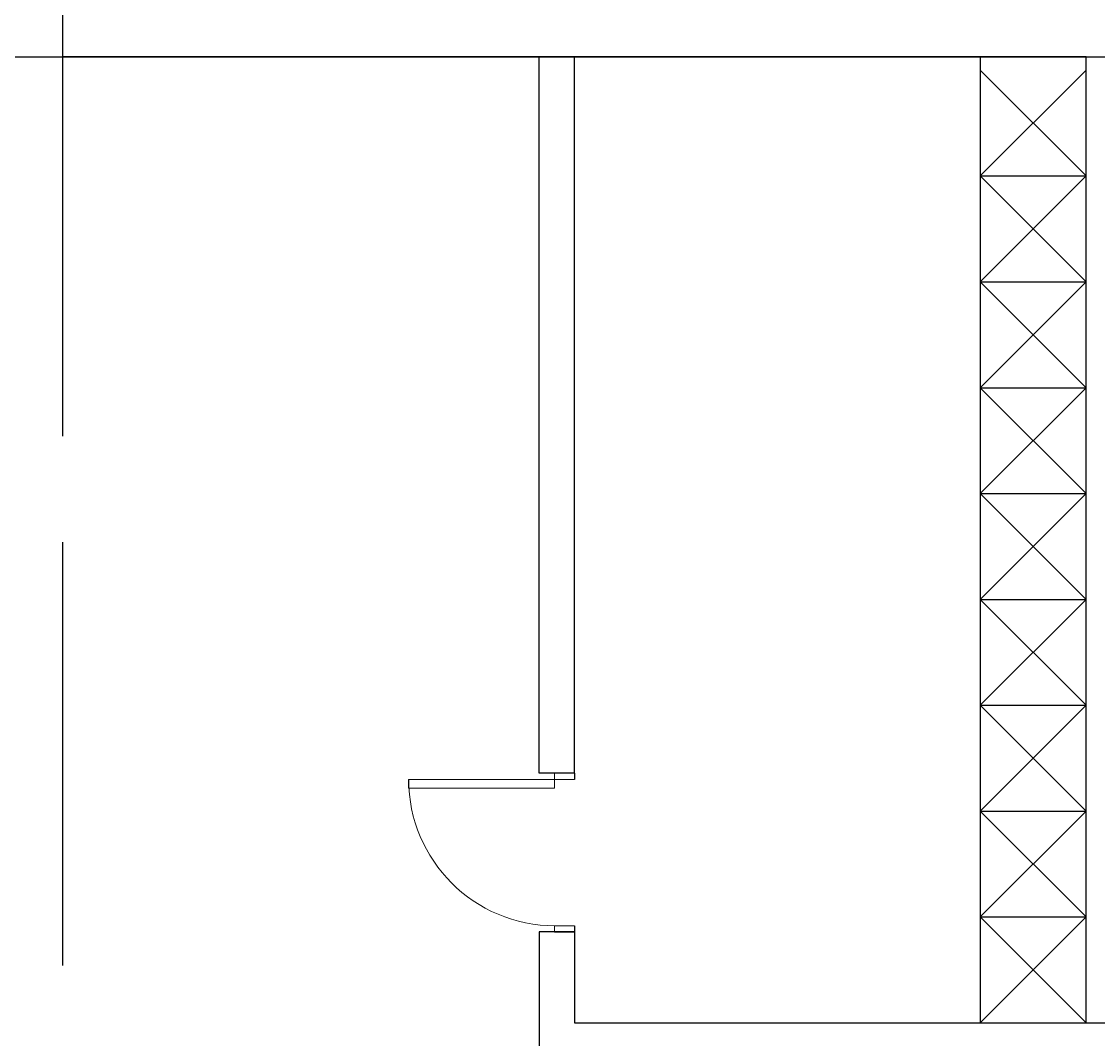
# Model space of a CAD drawing. Header units: millimetres. Extents: x -1544140 to 7445918, y -1294905 to 2019878.
# Drawn here: x 135163 to 141268, y 202088 to 207857 of the extents above; entities that cross this region are included whole.
import ezdxf

# ---------------------------------------------------------------- set-up
doc = ezdxf.new("R2010")
doc.units = ezdxf.units.MM
doc.header["$MEASUREMENT"] = 0
doc.linetypes.add('ACAD_ISO02W100', pattern=[15, 12, -3])
doc.layers.add('JA_Building Outline', color=7, linetype='Continuous', lineweight=5)

msp = doc.modelspace()

# ---------------------------------------------------------------- linework, layer by layer
at = {"color": 9, "linetype": 'ACAD_ISO02W100', "ltscale": 200, "true_color": 0xc4c4c5}
msp.add_line((135397.9, 184507.1), (135397.7, 265707.1), dxfattribs=at)
for p, q in [((123397.7, 207657.1), (159597.7, 207657.1)), ((141197.7, 207657.1), (135397.9, 207657.1)), ((138097.8, 203597.1), (138097.8, 207657.1)), ((138297.8, 203597.1), (138297.8, 207657.1)), ((138297.8, 203597.1), (138097.8, 203597.1)), ((138297.8, 202697.1), (138097.8, 202697.1))]:
    msp.add_line(p, q)
at = {"color": 165, "true_color": 0x5e67af}
for p, q in [((141197.7, 207657.1), (140597.7, 207657.1)), ((140597.7, 207657.1), (140597.7, 202182.1)), ((141197.7, 202182.1), (141197.7, 207657.1)), ((140597.7, 207582.1), (141197.7, 206982.1)), ((141197.7, 207582.1), (140597.7, 206982.1)), ((140597.7, 206982.1), (141197.7, 206982.1)), ((140597.7, 206982.1), (141197.7, 206382.1)), ((141197.7, 206982.1), (140597.7, 206382.1)), ((140597.7, 206382.1), (141197.7, 206382.1)), ((140597.7, 206382.1), (141197.7, 205782.1)), ((141197.7, 206382.1), (140597.7, 205782.1)), ((140597.7, 205782.1), (141197.7, 205782.1)), ((140597.7, 205782.1), (141197.7, 205182.1)), ((141197.7, 205782.1), (140597.7, 205182.1)), ((140597.7, 205182.1), (141197.7, 205182.1)), ((140597.7, 205182.1), (141197.7, 204582.1)), ((141197.7, 205182.1), (140597.7, 204582.1)), ((140597.7, 204582.1), (141197.7, 204582.1)), ((140597.7, 204582.1), (141197.7, 203982.1)), ((141197.7, 204582.1), (140597.7, 203982.1)), ((140597.7, 203982.1), (141197.7, 203982.1)), ((140597.7, 203982.1), (141197.7, 203382.1)), ((141197.7, 203982.1), (140597.7, 203382.1)), ((140597.7, 203382.1), (141197.7, 203382.1)), ((140597.7, 203382.1), (141197.7, 202782.1)), ((141197.7, 203382.1), (140597.7, 202782.1)), ((140597.7, 202782.1), (141197.7, 202782.1)), ((140597.7, 202782.1), (141197.7, 202182.1)), ((141197.7, 202782.1), (140597.7, 202182.1))]:
    msp.add_line(p, q, dxfattribs=at)
at = {"color": 18, "true_color": 0x000000}
for p, q in [((138297.8, 203597.1), (138297.8, 203561.1)), ((138297.8, 202732.8), (138297.8, 202697.1))]:
    msp.add_line(p, q, dxfattribs=at)
at = {"lineweight": 25}
for p, q in [((138097.8, 202697.1), (138097.8, 201982.1)), ((138297.8, 202732.8), (138297.8, 202182.1)), ((138297.8, 202182.1), (144297.6, 202182.1))]:
    msp.add_line(p, q, dxfattribs=at)
at = {"layer": 'JA_Building Outline', "color": 18, "lineweight": 0, "true_color": 0x000000}
for p, q in [((138185.2, 203561.1), (138185.2, 203597.1)), ((138185.2, 203597.1), (138297.8, 203597.1)), ((138297.8, 203561.1), (138185.2, 203561.1)), ((138297.8, 203597.1), (138297.8, 203561.1)), ((138185.2, 202696.8), (138185.2, 202732.8)), ((138185.2, 202732.8), (138297.8, 202732.8)), ((138297.8, 202696.8), (138185.2, 202696.8)), ((138297.8, 202732.8), (138297.8, 202696.8))]:
    msp.add_line(p, q, dxfattribs=at)
at = {"layer": 'JA_Building Outline', "color": 18, "lineweight": 5, "true_color": 0x000000}
for p, q in [((138185.2, 203561.1), (138297.8, 203561.1)), ((138185.2, 202732.8), (138297.8, 202732.8))]:
    msp.add_line(p, q, dxfattribs=at)
msp.add_lwpolyline([(138185.2, 203561.1), (137356.9, 203561.1), (137356.9, 203511.9), (138185.2, 203511.9)], close=True, dxfattribs=at)
msp.add_arc((138187.3, 203561.7), 829.5, 180, 270, dxfattribs=at)

doc.saveas('drawing.dxf')
